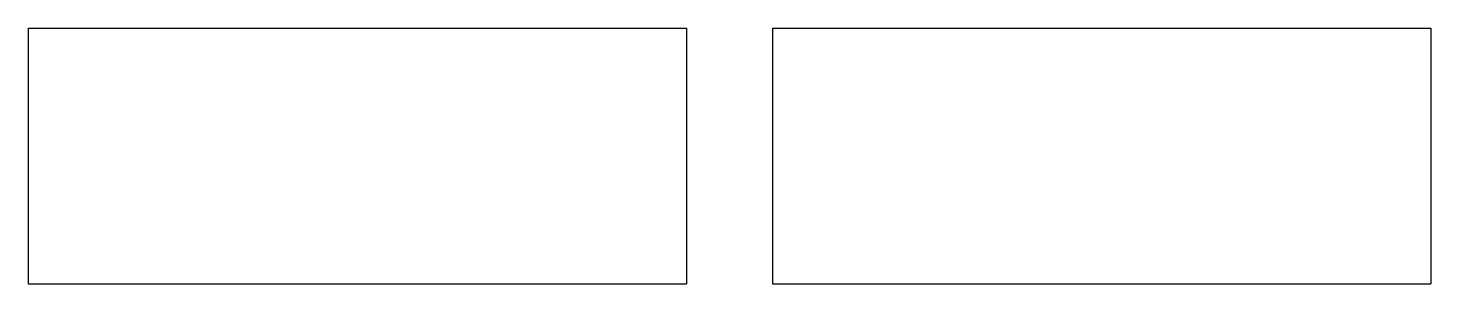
# Model space of a CAD drawing. Header units: millimetres. Extents: x -8520 to 56934, y -58365 to 4149.
# Drawn here: x -344 to 2075, y -58363 to -57922 of the extents above.
import ezdxf

# ---------------------------------------------------------------- set-up
doc = ezdxf.new("R2010")
doc.units = ezdxf.units.MM
doc.header["$LTSCALE"] = 10

msp = doc.modelspace()

# ---------------------------------------------------------------- linework, layer by layer
at = {"extrusion": (-1, 0, 0)}
for p, q in [((-343.8, -57922.3, 42646.5), (-343.8, -57922.3, 44321.5)), ((-343.8, -57922.3, 42646.5), (-343.8, -58363.5, 42646.5)), ((-343.8, -57922.3, 44321.5), (791.4, -57922.3, 44321.5)), ((-343.8, -57922.3, 44321.5), (-343.8, -58363.5, 44321.5)), ((791.4, -57922.3, 44321.5), (791.4, -58363.5, 44321.5)), ((939.4, -57922.3, 42646.5), (939.4, -57922.3, 44321.5)), ((939.4, -57922.3, 42646.5), (939.4, -58363.5, 42646.5)), ((939.4, -57922.3, 44321.5), (2074.7, -57922.3, 44321.5)), ((939.4, -57922.3, 44321.5), (939.4, -58363.5, 44321.5)), ((2074.7, -57922.3, 44321.5), (2074.7, -58363.5, 44321.5)), ((-343.8, -58363.5, 42646.5), (-343.8, -58363.5, 44321.5)), ((-343.8, -58363.5, 42646.5), (791.4, -58363.5, 42646.8)), ((-343.8, -58363.5, 44321.5), (791.4, -58363.5, 44321.5)), ((791.4, -58363.5, 42646.8), (791.4, -58363.5, 44321.5)), ((939.4, -58363.5, 42646.5), (939.4, -58363.5, 44321.5)), ((939.4, -58363.5, 42646.5), (2074.7, -58363.5, 42646.8)), ((939.4, -58363.5, 44321.5), (2074.7, -58363.5, 44321.5)), ((2074.7, -58363.5, 42646.8), (2074.7, -58363.5, 44321.5))]:
    msp.add_line(p, q, dxfattribs=at)

doc.saveas('drawing.dxf')
